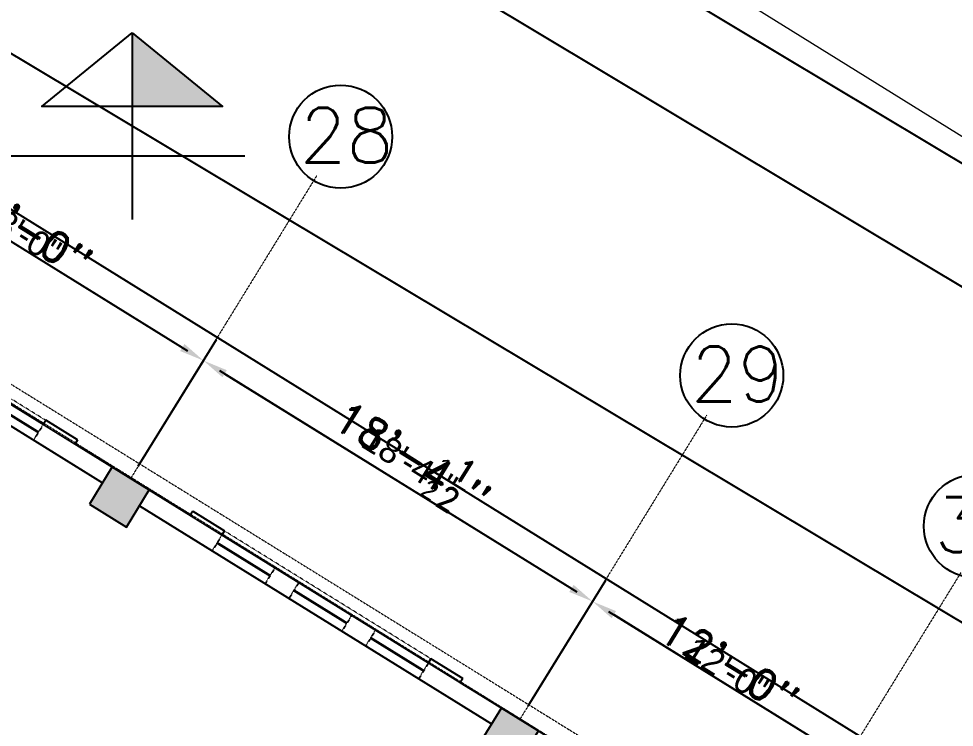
# Model space of a CAD drawing. Header units: inches. Extents: x -110725 to 51121, y 8404 to 44825.
# Drawn here: x -29165.1 to -28714.3, y 20891 to 21232.1 of the extents above; entities that cross this region are included whole.
import ezdxf

# ---------------------------------------------------------------- set-up
doc = ezdxf.new("R2010")
doc.units = ezdxf.units.IN
doc.header["$LTSCALE"] = 0.1
doc.header["$MEASUREMENT"] = 0
for name, pattern in [('CENTER', [2, 1.25, -0.25, 0.25, -0.25]), ('DASHED', [0.75, 0.5, -0.25]), ('DASHED2', [0.375, 0.25, -0.125])]:
    doc.linetypes.add(name, pattern=pattern)
doc.layers.get('0').update_dxf_attribs({"color": 1, "lineweight": 0})
doc.layers.get('Defpoints').update_dxf_attribs({"lineweight": 0})
for name, color, linetype in [('building', 6, 'Continuous'), ('Column Hatch', 7, 'Continuous'), ('COLUMNS', 200, 'Continuous'), ('GF', 1, 'Continuous'), ('GFT', 4, 'Continuous'), ('GFW', 5, 'Continuous'), ('road', 8, 'Continuous')]:
    doc.layers.add(name, color=color, linetype=linetype)
for name, color, linetype, lineweight in [('CAR', 4, 'Continuous', 0), ('dim', 252, 'Continuous', 0), ('GRID', 8, 'CENTER', 0), ('terj block plan', 30, 'Continuous', 0), ('WALL', 7, 'Continuous', 0), ('WINDOW', 5, 'Continuous', 18)]:
    doc.layers.add(name, color=color, linetype=linetype, lineweight=lineweight)
doc.styles.add('EHSAN', font='arial.ttf', dxfattribs={"height": 54})
doc.styles.add('ROMAND', font='romand.shx')
doc.styles.get("Standard").update_dxf_attribs({"font": 'arial.ttf'})
doc.dimstyles.new('DIM', dxfattribs={"dimtxt": 15, "dimasz": 9, "dimexe": 0.25, "dimexo": 3, "dimgap": 0.125, "dimtad": 1, "dimdec": 3, "dimzin": 3, "dimdsep": 46, "dimlunit": 4, "dimtxsty": 'ROMAND', "dimcen": 0.125, "dimaunit": 1, "dimadec": 0, "dimazin": 0, "dimtfac": 0.75, "dimtdec": 3, "dimtix": 1, "dimtofl": 0, "dimtmove": 2, "dimatfit": 3, "dimfxl": 1, "dimtolj": 1, "dimtzin": 3, "dimarcsym": 1})
doc.dimstyles.new('DIM1', dxfattribs={"dimtxt": 54, "dimasz": 6, "dimexe": 6, "dimexo": 3, "dimgap": 1, "dimtad": 0, "dimzin": 0, "dimdsep": 46, "dimlunit": 4, "dimtxsty": 'EHSAN', "dimblk": 'ARCHTICK', "dimcen": 3, "dimdle": 6, "dimclrd": 4, "dimclre": 4, "dimclrt": 6, "dimadec": 0, "dimazin": 0, "dimtfac": 1, "dimtofl": 0, "dimtmove": 1, "dimatfit": 3, "dimldrblk": 'ARCHTICK', "dimfxl": 4, "dimtolj": 1, "dimtzin": 3, "dimlwd": -1, "dimlwe": -1, "dimarcsym": 0})

# ---------------------------------------------------------------- blocks, each defined once
blk = doc.blocks.new('_ArchTick')
at = {"color": 0, "linetype": 'ByBlock', "const_width": 0.15}
blk.add_lwpolyline([(-0.5, -0.5), (0.5, 0.5)], dxfattribs=at)
blk = doc.blocks.new('*D34')
at = {"layer": 'Defpoints', "color": 0, "transparency": 16777216}
for p in [(-31746.87, 23059.65), (-31889.66, 22829.58), (-28289.23, 20595.18, 1175.74)]:
    blk.add_point(p, dxfattribs=at)
at = {"layer": 'dim', "color": 4, "transparency": 16777216}
for p, q in [((-31767.27, 23072.31), (-30060.86, 22013.32)), ((-31888.08, 22832.13), (-31743.71, 23064.75)), ((-28126.06, 20812.6), (-29832.47, 21871.59)), ((-28287.65, 20597.73), (-28143.29, 20830.35))]:
    blk.add_line(p, q, dxfattribs=at)
at = {"layer": 'dim', "color": 4, "transparency": 16777216, "xscale": 24, "yscale": 24, "zscale": 24}
for p, rotation in [((-31746.87, 23059.65), 148.1765203500402), ((-28146.45, 20825.25), 328.1765203500402)]:
    blk.add_blockref('_ArchTick', p, dxfattribs=dict(at, rotation=rotation))
at = {"layer": 'dim', "color": 6, "transparency": 16777216, "insert": (-29946.66, 21942.45), "char_height": 54, "attachment_point": 5, "rotation": 328.1765, "style": 'EHSAN'}
blk.add_mtext('\\A1;353\'-1{\\H1.000000x;\\S1/2;}"', dxfattribs=at)
blk = doc.blocks.new('*D90')
at = {"layer": 'Defpoints', "color": 0, "transparency": 16777216}
for p in [(-29293.06, 21127.32), (-29076.1, 21067.48), (-29109.07, 21014.17)]:
    blk.add_point(p, dxfattribs=at)
at = {"layer": 'dim', "color": 2, "lineweight": -2, "transparency": 16777216}
for p, q in [((-29289.9, 21132.43), (-29253.49, 21191.3)), ((-29105.91, 21019.28), (-29069.79, 21077.68))]:
    blk.add_line(p, q, dxfattribs=at)
at = {"layer": 'dim', "color": 4, "lineweight": -2, "transparency": 16777216}
blk.add_line((-29249.6, 21174.78), (-29086.31, 21073.79), dxfattribs=at)
at = {"layer": 'dim', "color": 4, "transparency": 16777216}
for points in [[(-29248.55, 21176.48), (-29250.65, 21173.08), (-29259.8, 21181.09)], [(-29085.25, 21075.49), (-29087.36, 21072.09), (-29076.1, 21067.48)]]:
    blk.add_solid(points, dxfattribs=at)
at = {"layer": 'dim', "color": 3, "transparency": 16777216, "insert": (-29164.73, 21129.5), "char_height": 12, "attachment_point": 5, "rotation": 328.2649}
blk.add_mtext('\\A1;18\'-0"', dxfattribs=at)
blk = doc.blocks.new('*D91')
at = {"layer": 'Defpoints', "color": 0, "transparency": 16777216}
for p in [(-29109.07, 21014.17), (-28888.57, 20951.5), (-28921.24, 20898.67)]:
    blk.add_point(p, dxfattribs=at)
at = {"layer": 'dim', "color": 2, "lineweight": -2, "transparency": 16777216}
for p, q in [((-29105.91, 21019.28), (-29069.79, 21077.68)), ((-28918.08, 20903.77), (-28882.26, 20961.7))]:
    blk.add_line(p, q, dxfattribs=at)
at = {"layer": 'dim', "color": 4, "lineweight": -2, "transparency": 16777216}
blk.add_line((-29065.89, 21061.17), (-28898.77, 20957.81), dxfattribs=at)
at = {"layer": 'dim', "color": 4, "transparency": 16777216}
for points in [[(-29064.84, 21062.87), (-29066.95, 21059.47), (-29076.1, 21067.48)], [(-28897.72, 20959.51), (-28899.83, 20956.11), (-28888.57, 20951.5)]]:
    blk.add_solid(points, dxfattribs=at)
at = {"layer": 'dim', "color": 3, "transparency": 16777216, "insert": (-28976.74, 21018.52), "char_height": 12, "attachment_point": 5, "rotation": 328.2649}
blk.add_mtext('\\A1;18\'-4{\\H0.750000x;\\S1/2;}"', dxfattribs=at)
blk = doc.blocks.new('*D92')
at = {"layer": 'Defpoints', "color": 0, "transparency": 16777216}
for p in [(-28921.24, 20898.67), (-28766.1, 20875.76), (-28798.58, 20823.23)]:
    blk.add_point(p, dxfattribs=at)
at = {"layer": 'dim', "color": 2, "lineweight": -2, "transparency": 16777216}
for p, q in [((-28918.08, 20903.77), (-28882.26, 20961.7)), ((-28795.42, 20828.34), (-28759.79, 20885.96))]:
    blk.add_line(p, q, dxfattribs=at)
at = {"layer": 'dim', "color": 4, "lineweight": -2, "transparency": 16777216}
blk.add_line((-28878.36, 20945.19), (-28776.3, 20882.07), dxfattribs=at)
at = {"layer": 'dim', "color": 4, "transparency": 16777216}
for points in [[(-28877.31, 20946.89), (-28879.41, 20943.49), (-28888.57, 20951.5)], [(-28775.25, 20883.77), (-28777.36, 20880.37), (-28766.1, 20875.76)]]:
    blk.add_solid(points, dxfattribs=at)
at = {"layer": 'dim', "color": 3, "transparency": 16777216, "insert": (-28824.11, 20918.84), "char_height": 12, "attachment_point": 5, "rotation": 328.2649}
blk.add_mtext('\\A1;12\'-0"', dxfattribs=at)
blk = doc.blocks.new('*D3054')
at = {"layer": 'Defpoints', "color": 0, "transparency": 16777216}
for p in [(-29293.06, 21127.32), (-29076.1, 21067.48), (-29109.07, 21014.17)]:
    blk.add_point(p, dxfattribs=at)
at = {"layer": 'dim', "color": 0, "lineweight": -2, "transparency": 16777216}
for p, q in [((-29291.48, 21129.88), (-29259.67, 21181.31)), ((-29252.15, 21176.36), (-29083.75, 21072.21)), ((-29107.49, 21016.73), (-29075.97, 21067.69))]:
    blk.add_line(p, q, dxfattribs=at)
at = {"layer": 'dim', "color": 0, "transparency": 16777216}
for points in [[(-29251.36, 21177.63), (-29252.94, 21175.08), (-29259.8, 21181.09)], [(-29082.97, 21073.49), (-29084.54, 21070.94), (-29076.1, 21067.48)]]:
    blk.add_solid(points, dxfattribs=at)
at = {"layer": 'dim', "color": 0, "transparency": 16777216, "insert": (-29163.19, 21131.99), "char_height": 15, "attachment_point": 5, "rotation": 328.2649, "style": 'ROMAND'}
blk.add_mtext('\\A1;18\'-0"', dxfattribs=at)
blk = doc.blocks.new('*D3055')
at = {"layer": 'Defpoints', "color": 0, "transparency": 16777216}
for p in [(-29109.07, 21014.17), (-28888.57, 20951.5), (-28921.24, 20898.67)]:
    blk.add_point(p, dxfattribs=at)
at = {"layer": 'dim', "color": 0, "lineweight": -2, "transparency": 16777216}
for p, q in [((-29107.49, 21016.73), (-29075.97, 21067.69)), ((-29068.45, 21062.74), (-28896.22, 20956.23)), ((-28919.66, 20901.22), (-28888.44, 20951.71))]:
    blk.add_line(p, q, dxfattribs=at)
at = {"layer": 'dim', "color": 0, "transparency": 16777216}
for points in [[(-29067.66, 21064.02), (-29069.23, 21061.47), (-29076.1, 21067.48)], [(-28895.43, 20957.51), (-28897.01, 20954.96), (-28888.57, 20951.5)]]:
    blk.add_solid(points, dxfattribs=at)
at = {"layer": 'dim', "color": 0, "transparency": 16777216, "insert": (-28975.36, 21020.76), "char_height": 15, "attachment_point": 5, "rotation": 328.2649, "style": 'ROMAND'}
blk.add_mtext('\\A1;18\'-4{\\H0.75x;\\S1/2;}"', dxfattribs=at)
blk = doc.blocks.new('*D3056')
at = {"layer": 'Defpoints', "color": 0, "transparency": 16777216}
for p in [(-28921.24, 20898.67), (-28766.1, 20875.76), (-28798.58, 20823.23)]:
    blk.add_point(p, dxfattribs=at)
at = {"layer": 'dim', "color": 0, "lineweight": -2, "transparency": 16777216}
for p, q in [((-28919.66, 20901.22), (-28888.44, 20951.71)), ((-28880.91, 20946.76), (-28773.75, 20880.49)), ((-28797, 20825.79), (-28765.97, 20875.97))]:
    blk.add_line(p, q, dxfattribs=at)
at = {"layer": 'dim', "color": 0, "transparency": 16777216}
for points in [[(-28880.12, 20948.04), (-28881.7, 20945.49), (-28888.57, 20951.5)], [(-28772.96, 20881.76), (-28774.54, 20879.21), (-28766.1, 20875.76)]]:
    blk.add_solid(points, dxfattribs=at)
at = {"layer": 'dim', "color": 0, "transparency": 16777216, "insert": (-28822.57, 20921.33), "char_height": 15, "attachment_point": 5, "rotation": 328.2649, "style": 'ROMAND'}
blk.add_mtext('\\A1;12\'-0"', dxfattribs=at)

msp = doc.modelspace()

# ---------------------------------------------------------------- hatches: boundary and pattern name
at = {"layer": 'Column Hatch'}
for points in [[(-29102.2315, 21005.24397), (-29120.09184, 21016.28984), (-29131.09256, 20998.40166), (-29113.23223, 20987.3558)], [(-29102.2315, 21005.24397), (-29120.09184, 21016.28984), (-29131.09256, 20998.40166), (-29113.23223, 20987.3558)], [(-28932.55831, 20900.30822), (-28943.55904, 20882.42004), (-28925.6987, 20871.37417), (-28914.69798, 20889.26235)], [(-28932.55831, 20900.30822), (-28943.55904, 20882.42004), (-28925.6987, 20871.37417), (-28914.69798, 20889.26235)]]:
    msp.add_hatch(color=256, dxfattribs=at).paths.add_polyline_path(points)
at = {"layer": 'GF'}
msp.add_hatch(color=256, dxfattribs=at).paths.add_polyline_path([(-29110.48378, 21189.83109), (-29110.48378, 21225.32739), (-29066.99145, 21189.83109)])

# ---------------------------------------------------------------- linework, layer by layer
at = {"layer": 'building', "linetype": 'Continuous', "elevation": 1.07221}
msp.add_lwpolyline([(-34435.52017, 24283.46768), (-31891.15632, 22826.982), (-28289.2318, 20595.17907), (-28349.83395, 20283.36427), (-34572.37367, 20285.00184)], dxfattribs=at)
at = {"layer": 'CAR', "linetype": 'Continuous'}
msp.add_circle((-33960.35096, 21924.4645, 27.16259), 11425.94255, dxfattribs=at)
at = {"layer": 'COLUMNS', "elevation": 1.07221}
for points in [[(-29131.09256, 20998.40166), (-29113.23223, 20987.3558), (-29102.2315, 21005.24397), (-29120.09184, 21016.28984)], [(-29131.09256, 20998.40166), (-29113.23223, 20987.3558), (-29102.2315, 21005.24397), (-29120.09184, 21016.28984)], [(-28943.55904, 20882.42004), (-28925.6987, 20871.37417), (-28914.69798, 20889.26235), (-28932.55831, 20900.30822)], [(-28943.55904, 20882.42004), (-28925.6987, 20871.37417), (-28914.69798, 20889.26235), (-28932.55831, 20900.30822)]]:
    msp.add_lwpolyline(points, close=True, dxfattribs=at)
at = {"layer": 'Defpoints', "linetype": 'CENTER', "elevation": -26.09038}
msp.add_lwpolyline([(-31892.43849, 22813.94346), (-31899.78449, 22739.24077), (-28389.78604, 20564.39652), (-28304.48798, 20516.68182), (-28313.13908, 20472.16948), (-28412.37803, 20472.99967), (-32299.26148, 20476.59866)], dxfattribs=at)
at = {"layer": 'Defpoints', "linetype": 'Continuous', "elevation": 1.07221}
msp.add_lwpolyline([(-32258.87464, 20563.53135), (-32258.87464, 20938.2792), (-32339.86799, 20938.2792, -0.954153128), (-32347.67068, 21112.2792), (-32339.88129, 21112.99571), (-32339.88129, 21368.7792), (-32393.87464, 21368.7792), (-32393.87464, 21725.7792), (-32339.87464, 21725.7792), (-32339.87464, 21982.2792, -0.999961782), (-32339.86799, 22156.2792), (-32258.87464, 22156.2792), (-32258.87464, 22313.7792), (-31529.87464, 22313.7792), (-31529.87464, 22151.43396), (-31369.30939, 22052.13108), (-31210.40795, 22309.06271), (-28605.98551, 20698.07393, -0.732823855), (-28648.48486, 20563.53135), (-32258.87464, 20563.53135)], format="xyb", close=True, dxfattribs=at)
at = {"layer": 'GF'}
for p, q in [((-29110.48378, 21225.32739, 1.07221), (-29110.48378, 21135.33674, 1.07221)), ((-29056.11836, 21165.88411, 1.07221), (-29591.40428, 21165.88411, 1.07221)), ((-29290.67174, 21111.20422, 1.07221), (-29124.82577, 21008.63544, 1.07221)), ((-29252.77765, 21098.35045, 1.07221), (-29153.27038, 21036.80938, 1.07221)), ((-29153.27038, 21036.80938, 1.07221), (-29152.0869, 21038.72298, 1.07221)), ((-29136.77809, 21029.25513, 1.07221), (-29152.0869, 21038.72298, 1.07221)), ((-29136.77809, 21029.25513, 1.07221), (-29137.96157, 21027.34152, 1.07221)), ((-29137.96157, 21027.34152, 1.07221), (-29120.09184, 21016.28984, 1.07221)), ((-29102.2315, 21005.24397, 1.07221), (-29082.46654, 20993.02018, 1.07221)), ((-29106.96543, 20997.58957, 1.07221), (-28937.29224, 20892.65381, 1.07221)), ((-29081.28306, 20994.93378, 1.07221), (-29082.46654, 20993.02018, 1.07221)), ((-29081.28306, 20994.93378, 1.07221), (-29065.97425, 20985.46592, 1.07221)), ((-29067.15773, 20983.55232, 1.07221), (-29065.97425, 20985.46592, 1.07221)), ((-29067.15773, 20983.55232, 1.07221), (-28967.65047, 20922.01125, 1.07221)), ((-28967.65047, 20922.01125, 1.07221), (-28966.46698, 20923.92485, 1.07221)), ((-28951.15817, 20914.45699, 1.07221), (-28966.46698, 20923.92485, 1.07221)), ((-28951.15817, 20914.45699, 1.07221), (-28952.34166, 20912.54339, 1.07221)), ((-28952.34166, 20912.54339, 1.07221), (-28932.55831, 20900.30822, 1.07221))]:
    msp.add_line(p, q, dxfattribs=at)
at = {"layer": 'GF', "elevation": 1.07221}
msp.add_lwpolyline([(-29110.48378, 21225.32739), (-29066.99145, 21189.83109), (-29153.97611, 21189.83109)], close=True, dxfattribs=at)
at = {"layer": 'GFT'}
for centre in [(-29009.99407, 21175.27971, 22.91185), (-29009.99407, 21175.27971, 22.91185), (-28821.51301, 21060.33239, 22.91185), (-28821.51301, 21060.33239, 22.91185), (-28704.12594, 20987.77714, 22.91185), (-28704.12594, 20987.77714, 22.91185)]:
    msp.add_circle(centre, 24.8276, dxfattribs=at)
at = {"layer": 'GFW', "linetype": 'DASHED'}
for p, q in [((-29153.27038, 21036.80938), (-29158.00431, 21029.15498)), ((-29153.27038, 21036.80938, 1.07221), (-29158.00431, 21029.15498, 1.07221)), ((-29067.15773, 20983.55232), (-29071.89166, 20975.89791)), ((-29067.15773, 20983.55232, 1.07221), (-29071.89166, 20975.89791, 1.07221)), ((-29041.64305, 20967.77256), (-29046.37698, 20960.11815)), ((-29041.64305, 20967.77256, 1.07221), (-29046.37698, 20960.11815, 1.07221)), ((-29030.16144, 20960.67166), (-29034.89537, 20953.01726)), ((-29030.16144, 20960.67166, 1.07221), (-29034.89537, 20953.01726, 1.07221)), ((-29004.64676, 20944.8919), (-29009.38069, 20937.2375)), ((-29004.64676, 20944.8919, 1.07221), (-29009.38069, 20937.2375, 1.07221)), ((-28993.16515, 20937.79101), (-28997.89908, 20930.1366)), ((-28993.16515, 20937.79101, 1.07221), (-28997.89908, 20930.1366, 1.07221)), ((-28967.65047, 20922.01125), (-28972.38439, 20914.35684)), ((-28967.65047, 20922.01125, 1.07221), (-28972.38439, 20914.35684, 1.07221))]:
    msp.add_line(p, q, dxfattribs=at)
at = {"layer": 'GFW', "linetype": 'DASHED', "const_width": 1.25, "elevation": 1.07221}
for points in [[(-29155.63735, 21032.98218), (-29181.15203, 21048.76194)], [(-29155.63735, 21032.98218), (-29181.15203, 21048.76194)], [(-29044.01001, 20963.94535), (-29069.5247, 20979.72512)], [(-29044.01001, 20963.94535), (-29069.5247, 20979.72512)], [(-29007.01372, 20941.0647), (-29032.52841, 20956.84446)], [(-29007.01372, 20941.0647), (-29032.52841, 20956.84446)], [(-28970.01743, 20918.18404), (-28995.53211, 20933.96381)], [(-28970.01743, 20918.18404), (-28995.53211, 20933.96381)]]:
    msp.add_lwpolyline(points, dxfattribs=at)
at = {"layer": 'GRID'}
for p, q in [((-32109.88618, 22875.02595), (-28539.15543, 20666.6787)), ((-29021.44116, 21156.66064), (-29111.16167, 21010.76691)), ((-29021.44116, 21156.66064, 1.07221), (-29111.16167, 21010.76691, 1.07221)), ((-28833.61589, 21041.15342), (-28923.62814, 20894.78529)), ((-28833.61589, 21041.15342, 1.07221), (-28923.62814, 20894.78529, 1.07221)), ((-28710.96452, 20965.70388), (-28801.14348, 20819.06466)), ((-28710.96452, 20965.70388, 1.07221), (-28801.14348, 20819.06466, 1.07221))]:
    msp.add_line(p, q, dxfattribs=at)
at = {"layer": 'road', "linetype": 'Continuous'}
for points, elevation in [([(-26913.15578, 20083.63124), (-27138.79282, 20218.94372), (-38707.52827, 27162.757)], 4.40796), ([(-38738.57101, 27109.72141), (-26966.64816, 20058.33929)], 1.42961), ([(-38170.82777, 26513.70008), (-38088.52878, 26528.62687), (-37933.48875, 26477.02846), (-37731.43217, 26336.76517), (-28581.70415, 20864.22481), (-27969.98026, 20463.11896)], 3.21662)]:
    msp.add_lwpolyline(points, dxfattribs=dict(at, elevation=elevation))
at = {"layer": 'terj block plan', "linetype": 'Continuous'}
msp.add_lwpolyline([(-32258.87464, 20563.53135), (-28689.25216, 20563.53135), (-28648.48486, 20563.53135, 0.732820308), (-28605.98495, 20698.07354), (-31211.02687, 22309.44548), (-31369.30939, 22052.13108), (-31529.87464, 22151.43396), (-31529.87464, 22313.7792), (-31568.87464, 22313.7792), (-31568.87464, 22318.2792), (-32168.12464, 22318.2792), (-32168.12464, 22313.7792), (-32258.87464, 22313.7792), (-32258.87464, 22156.2792), (-32339.86799, 22156.2792, 0.999961782), (-32339.87464, 21982.2792), (-32339.87464, 21725.7792), (-32393.87464, 21725.7792), (-32393.87464, 21368.7792), (-32339.87464, 21368.7792), (-32339.88129, 21112.2792, 0.999923566), (-32339.86799, 20938.2792), (-32258.87464, 20938.2792), (-32258.87464, 20755.2792)], format="xyb", close=True, dxfattribs=at)
at = {"layer": 'WALL'}
for p, q in [((-29290.67174, 21111.20422), (-29124.82577, 21008.63544)), ((-29252.77765, 21098.35045), (-29153.27038, 21036.80938)), ((-29153.27038, 21036.80938), (-29152.0869, 21038.72298)), ((-29136.77809, 21029.25513), (-29152.0869, 21038.72298)), ((-29136.77809, 21029.25513), (-29137.96157, 21027.34152)), ((-29137.96157, 21027.34152), (-29120.09184, 21016.28984)), ((-29102.2315, 21005.24397), (-29082.46654, 20993.02018)), ((-29106.96543, 20997.58957), (-28937.29224, 20892.65381)), ((-29081.28306, 20994.93378), (-29082.46654, 20993.02018)), ((-29081.28306, 20994.93378), (-29065.97425, 20985.46592)), ((-29067.15773, 20983.55232), (-29065.97425, 20985.46592)), ((-29067.15773, 20983.55232), (-28967.65047, 20922.01125)), ((-28967.65047, 20922.01125), (-28966.46698, 20923.92485)), ((-28951.15817, 20914.45699), (-28966.46698, 20923.92485)), ((-28951.15817, 20914.45699), (-28952.34166, 20912.54339)), ((-28952.34166, 20912.54339), (-28932.55831, 20900.30822))]:
    msp.add_line(p, q, dxfattribs=at)
at = {"layer": 'WINDOW', "linetype": 'DASHED2'}
for p, q in [((-29152.0869, 21038.72298), (-29251.59417, 21100.26406)), ((-29152.0869, 21038.72298, 1.07221), (-29251.59417, 21100.26406, 1.07221)), ((-28966.46698, 20923.92485), (-29065.97425, 20985.46592)), ((-28966.46698, 20923.92485, 1.07221), (-29065.97425, 20985.46592, 1.07221))]:
    msp.add_line(p, q, dxfattribs=at)

# ---------------------------------------------------------------- texts
at = {"layer": 'GFT', "char_height": 26.4, "attachment_point": 1, "style": 'ROMAND'}
for s, insert in [('{\\Fsimplex|c0;28}', (-29029.76556, 21189.18173, 22.91185)), ('{\\Fsimplex|c0;28}', (-29029.76556, 21189.18173, 22.91185)), ('{\\Fsimplex|c0;29}', (-28841.2845, 21074.23442, 22.91185)), ('{\\Fsimplex|c0;29}', (-28841.2845, 21074.23442, 22.91185)), ('{\\Fsimplex|c0;30}', (-28723.89742, 21001.67916, 22.91185)), ('{\\Fsimplex|c0;30}', (-28723.89742, 21001.67916, 22.91185))]:
    msp.add_mtext_dynamic_manual_height_columns(s, width=49.9852977, gutter_width=101.66862, heights=[0], dxfattribs=dict(at, insert=insert))

# ---------------------------------------------------------------- dimensions: what is measured, and where the dimension line sits
at = {"layer": 'dim'}
dim = msp.add_linear_dim(base=(-31746.87488, 23059.65468, -1174.66297), p1=(-28289.2318, 20595.17907, 1.07221), p2=(-31889.65736, 22829.58067, -1174.66297), angle=148.1765204, dimstyle='DIM1', override={"dimtxt": 36, "dimasz": 24, "dimdle": 24}, dxfattribs=at)
dim.commit()
dim.dimension.update_dxf_attribs({"geometry": '*D34', "text_midpoint": (-29946.66209, 21942.45388, -1174.66297), "dimtype": 161})
for base, p1, p2, picture, middle in [((-29076.09963, 21067.47879, 1.07221), (-29293.05799, 21127.32477, 1.07221), (-29109.06589, 21014.17484, 1.07221), '*D90', (-29164.7305, 21129.495, 1.07221)), ((-28888.5673, 20951.49791, 1.07221), (-29109.06589, 21014.17484, 1.07221), (-28921.24062, 20898.66762, 1.07221), '*D91', (-28976.7448, 21018.5248, 1.07221)), ((-28766.09723, 20875.75531, 1.07221), (-28921.24062, 20898.66762, 1.07221), (-28798.57925, 20823.23434, 1.07221), '*D92', (-28824.11056, 20918.83586, 1.07221))]:
    dim = msp.add_linear_dim(base=base, p1=p1, p2=p2, angle=148.2649467, dimstyle='DIM', override={"dimtxt": 12, "dimasz": 12, "dimexe": 12, "dimexo": 6, "dimtxsty": 'Standard', "dimclrd": 4, "dimclre": 2, "dimclrt": 3, "dimtmove": 1}, dxfattribs=at)
    dim.commit()
    dim.dimension.update_dxf_attribs({"geometry": picture, "text_midpoint": middle})
for base, p1, p2, picture, middle in [((-29076.09963, 21067.47879, 1.07221), (-29293.05799, 21127.32477, 1.07221), (-29109.06589, 21014.17484, 1.07221), '*D3054', (-29163.19009, 21131.98572, 1.07221)), ((-28888.5673, 20951.49791, 1.07221), (-29109.06589, 21014.17484, 1.07221), (-28921.24062, 20898.66762, 1.07221), '*D3055', (-28975.36407, 21020.75734, 1.07221)), ((-28766.09723, 20875.75531, 1.07221), (-28921.24062, 20898.66762, 1.07221), (-28798.57925, 20823.23434, 1.07221), '*D3056', (-28822.57016, 20921.32658, 1.07221))]:
    dim = msp.add_linear_dim(base=base, p1=p1, p2=p2, angle=148.2649467, dimstyle='DIM', dxfattribs=at)
    dim.commit()
    dim.dimension.update_dxf_attribs({"geometry": picture, "text_midpoint": middle})

doc.saveas('drawing.dxf')
